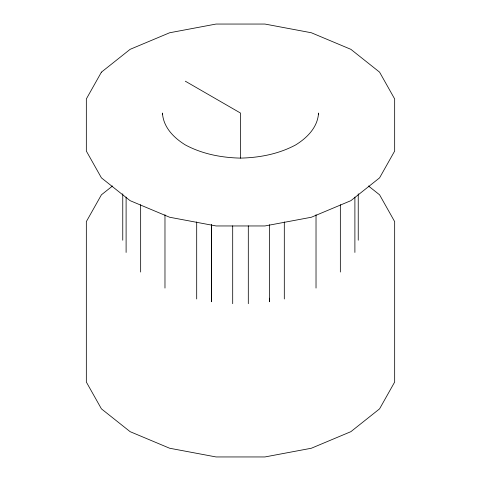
<?xml version="1.0" encoding="UTF-8"?>
<svg xmlns="http://www.w3.org/2000/svg" width="481" height="481" viewBox="0 0 481 481"><rect width="100%" height="100%" fill="white"/><g stroke="black" fill="none" stroke-linecap="round" stroke-linejoin="round"><path stroke-width="0.72" d="M269.51 298.202L269.462 301.761L269.462 224.693M112.554 185.967L101.425 194.811L86.333 221.621L86.333 382.04L101.425 408.856L130.129 431.667L169.637 448.238L216.083 456.95L264.917 456.95L311.363 448.238L350.871 431.667L379.575 408.856L394.667 382.04L394.667 221.621L379.575 194.811L368.446 185.967M162.458 114.556L162.458 113.053C163.299 127.279 173.821 137.813 185.317 144.919C202.279 154.01 221.392 157.69 240.5 158.111C259.608 157.69 278.721 154.01 295.683 144.919C307.179 137.813 317.7 127.279 318.542 113.053L318.542 114.556M185.317 81.193L240.5 113.053L240.5 158.141M358.243 193.801L358.243 240.229M354.894 197.072L354.894 252.441M340.344 204.69L340.344 272.03M316.023 214.736L316.023 288.071M284.307 221.909L284.307 298.978M248.304 225.884L248.304 303.697M232.696 225.884L232.696 303.697M211.538 224.693L211.538 301.761L211.49 224.874M196.693 221.909L196.693 298.978M164.977 214.736L164.977 288.071M140.656 204.69L140.656 272.03M126.106 197.072L126.106 252.441M122.757 193.801L122.757 240.229M101.425 72.144L86.333 98.96L86.333 151.046L101.425 177.862L130.129 200.673L169.637 217.244L216.083 225.956L264.917 225.956L311.363 217.244L350.871 200.673L379.575 177.862L394.667 151.046L394.667 98.96L379.575 72.144L350.871 49.333L311.363 32.762L264.917 24.05L216.083 24.05L169.637 32.762L130.129 49.333L101.425 72.144"/></g></svg>
